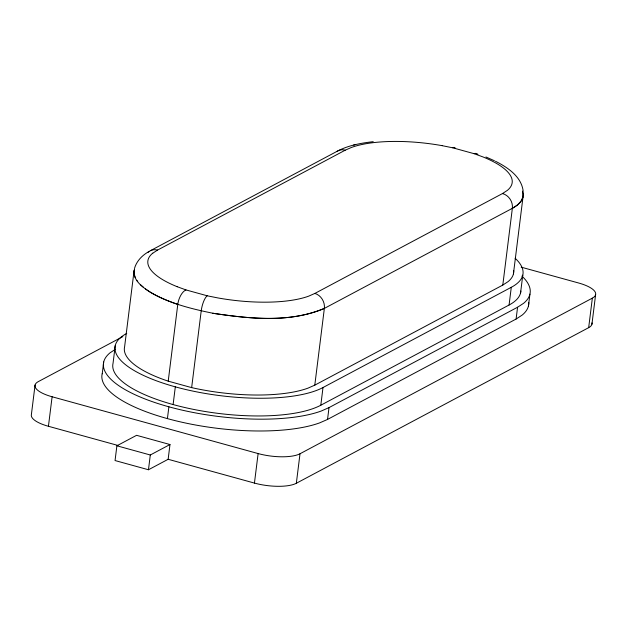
<?xml version="1.0" encoding="UTF-8"?>
<svg xmlns="http://www.w3.org/2000/svg" width="627" height="627" viewBox="0 0 627 627"><rect width="100%" height="100%" fill="white"/><g stroke="black" fill="none" stroke-linecap="round" stroke-linejoin="round"><path stroke-width="0.94" d="M135.142 277.432L133.966 272.855L134.499 269.351C131.882 279.807 142.721 287.284 150.3 292.245C169.776 303.593 191.98 309.017 213.885 313.437C250.212 318.751 289.627 323.093 324.355 308.406L512.353 208.329C518.176 205.311 524.83 199.315 522.683 192.058M513.427 273.874L522.989 197.137L523.114 192.873L522.487 191.125M35.065 385.056L31.389 414.572A31.405 10.071 7.1 0 0 48.436 426.282L117.852 445.421M48.436 426.282L52.112 396.766A31.405 10.071 7.1 0 1 38.325 381.608L122.837 336.621M102.225 373.81L103.698 362.006M115.25 345.563L113.048 363.276A110.72 35.496 7.1 0 0 173.115 404.556A110.72 35.496 7.1 0 0 320.805 405.23L509.085 305.012A110.72 35.496 7.1 0 0 520.857 291.022M134.162 270.096L124.601 346.841A101.284 32.471 7.1 0 0 168.216 381.161L191.65 387.619A101.284 32.471 7.1 0 0 307.959 388.152L314.793 385.15L502.799 285.073L508.066 281.633A101.284 32.471 7.1 0 0 513.67 270.48M168.146 459.285L169.98 444.527L136.576 435.318L116.896 445.789L115.055 460.547L148.466 469.756L168.146 459.285L254.444 483.08A31.405 10.071 7.1 0 0 296.336 483.268L588.675 327.655A31.405 10.071 7.1 0 0 591.974 322.881M148.466 469.756L150.3 454.998L169.98 444.527M168.216 381.161L177.778 304.416A12.595 5.988 -72.4 0 1 185.968 289.94M167.417 418.617L168.89 406.805A120.165 38.529 7.1 0 1 110.062 352.805L115.297 349.38M173.115 404.556L175.317 386.851A110.72 35.496 7.1 0 1 126.74 333.415M191.65 387.619L201.212 310.882A12.595 3.856 -76.6 0 1 207.2 295.795L217.906 297.935A88.697 28.434 7.1 0 0 308.656 296.163L314.872 293.428L502.509 193.547L507.298 190.42A88.697 28.434 7.1 0 0 482.868 156.891L474.122 153.693L452.882 147.839L442.184 145.676M254.444 483.08L258.12 453.564L52.112 396.766M296.336 483.268L300.012 453.752L592.35 298.138A31.405 10.071 7.1 0 0 578.564 282.981L521.186 267.165M314.793 385.15L324.355 308.406A12.564 10.659 64.2 0 0 314.872 293.428M320.805 405.23L323.007 387.525L511.287 287.299A110.72 35.496 7.1 0 0 515.112 258.253M102.17 373.794A120.165 38.529 7.1 0 0 181.752 422.19A120.165 38.529 7.1 0 0 319.778 422.833L327.545 419.416L329.018 407.605L517.573 307.238L523.561 303.327A120.165 38.529 7.1 0 0 521.923 276.092M502.799 285.073L512.353 208.329A12.564 10.988 59.5 0 0 502.509 193.555M509.085 305.012L511.287 287.299M327.545 419.416L516.099 319.041L517.573 307.238M520.575 292.856L522.777 275.143M528.451 305.937L529.925 294.126M588.675 327.655L592.35 298.138M591.935 324.206L595.611 294.69M134.46 268.568C136.545 260.989 142.376 255.111 149.148 251.427M522.989 197.137L521.147 201.165L517.628 204.888L512.353 208.329M152.792 253.19L157.581 250.063L345.211 150.19L351.433 147.455A88.697 28.434 7.1 0 1 442.129 145.66M516.099 319.041L522.087 315.138A120.165 38.529 7.1 0 0 528.78 302.59M150.386 250.698L338.243 150.699C349.106 145.221 361.238 143.058 373.222 141.671M324.355 308.406C289.274 323.156 249.491 318.704 212.835 313.241M329.018 407.605L321.243 411.022A120.165 38.529 7.1 0 1 168.89 406.805M353.667 145.002L354.851 144.759M207.2 295.779L185.968 289.925L177.222 286.719M116.896 445.789L150.3 454.998M177.778 304.416C166.453 300.474 155.151 295.913 145.362 288.859M485.941 156.993L494.452 160.755M495.479 161.257C507.572 167.37 521.523 176.571 523.2 191.321M143.207 287.088L140.354 284.611M137.721 281.648L136.764 280.34M323.007 387.525A110.72 35.496 7.1 0 1 175.317 386.851M300.012 453.752A31.405 10.071 7.1 0 1 258.12 453.564M148.027 252.328A12.564 10.988 59.5 0 1 157.581 250.071M337.036 151.405A12.564 10.659 64.2 0 1 345.211 150.19M452.882 147.854A12.595 3.856 -76.6 0 1 455.335 148.27M474.114 153.709A12.595 5.988 -72.4 0 1 477.907 154.493M177.167 286.704A88.697 28.434 7.1 0 1 152.737 253.175"/></g></svg>
